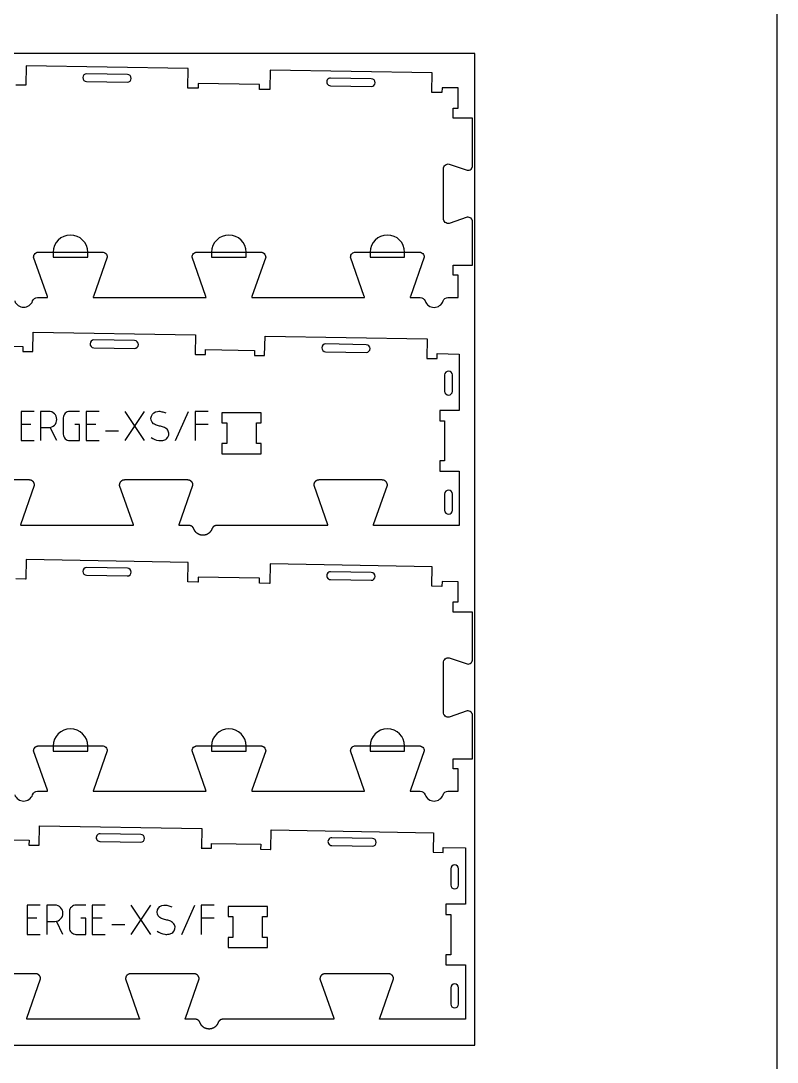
# Model space of a CAD drawing. Extents: x 0 to 4485, y 0 to 14364.
# Drawn here: x 2253 to 3183, y 7978 to 9259 of the extents above; entities that cross this region are included whole.
import ezdxf

# ---------------------------------------------------------------- set-up
doc = ezdxf.new("R2010")
doc.units = 0
for name, color, linetype in [('0_SHEET_SPRUCEPLY_2440X122', 1, 'CONTINUOUS'), ('1_ANYTOOL_1MMDEEP_LABELS_S', 2, 'CONTINUOUS'), ('3_ANYTOOL_CUTTHROUGH_INSID', 4, 'CONTINUOUS'), ('4_ANYTOOL_CUTTHROUGH_OUTSI', 5, 'CONTINUOUS'), ('5_ANYTOOL_HALF_MILL_9MM_IN', 3, 'CONTINUOUS'), ('DONOTCUT', 7, 'CONTINUOUS')]:
    doc.layers.add(name, color=color, linetype=linetype)

msp = doc.modelspace()

# ---------------------------------------------------------------- linework, layer by layer
at = {"layer": '0_SHEET_SPRUCEPLY_2440X122'}
msp.add_lwpolyline([(371.7, 9218.9), (371.7, 7998.9), (2811.7, 7998.9), (2811.7, 9218.9)], close=True, dxfattribs=at)
at = {"layer": '1_ANYTOOL_1MMDEEP_LABELS_S', "color": 2}
for points in [[(2269.5, 8778.8), (2253.5, 8778.8), (2253.5, 8742.8), (2269.5, 8742.8)], [(2349.5, 8778.8), (2333.5, 8778.8), (2333.5, 8742.8), (2349.5, 8742.8)], [(2405.5, 8742.8), (2381.5, 8778.8)], [(2381.5, 8742.8), (2405.5, 8778.8)], [(2443.5, 8742.8), (2459.5, 8778.8)], [(2483.5, 8778.8), (2467.5, 8778.8), (2467.5, 8742.8)], [(2265.5, 8762.8), (2253.5, 8762.8)], [(2345.5, 8762.8), (2333.5, 8762.8)], [(2483.5, 8762.8), (2467.5, 8762.8)], [(2297.5, 8742.8), (2289.4, 8759)], [(2357.5, 8754.8), (2373.5, 8754.8)], [(2277.1, 8171.4), (2261.1, 8171.4), (2261.1, 8135.4), (2277.1, 8135.4)], [(2357.1, 8171.4), (2341.1, 8171.4), (2341.1, 8135.4), (2357.1, 8135.4)], [(2413.1, 8135.4), (2389.1, 8171.4)], [(2389.1, 8135.4), (2413.1, 8171.4)], [(2451.1, 8135.4), (2467.1, 8171.4)], [(2491.1, 8171.4), (2475.1, 8171.4), (2475.1, 8135.4)], [(2273.1, 8155.4), (2261.1, 8155.4)], [(2305.1, 8135.4), (2297, 8151.6)], [(2353.1, 8155.4), (2341.1, 8155.4)], [(2491.1, 8155.4), (2475.1, 8155.4)], [(2365.1, 8147.4), (2381.1, 8147.4)]]:
    msp.add_lwpolyline(points, dxfattribs=at)
for points in [[(2277.5, 8758.8), (2287.5, 8758.8, 1), (2287.5, 8778.8), (2277.5, 8778.8), (2277.5, 8742.8)], [(2325.5, 8778.8), (2313.5, 8778.8, 0.414214), (2305.5, 8770.8), (2305.5, 8750.8, 0.414214), (2313.5, 8742.8), (2325.5, 8742.8), (2325.5, 8762.8), (2319.5, 8762.8)], [(2413.5, 8746.8, 0.136555), (2422.8, 8742.9, 0.071716), (2427.9, 8743, 0.133522), (2432.5, 8745.1, 0.344001), (2434.6, 8754.6, 0.153745), (2431.1, 8758.3, 0.071568), (2426.4, 8760.1, -0.00912), (2421.2, 8761.4, -0.090615), (2416.6, 8763.6, -0.340346), (2413.8, 8772.9, -0.284273), (2421.5, 8778.8, -0.092596), (2426.6, 8778.4, -0.017533), (2431.5, 8776.8)], [(2285.1, 8151.4), (2295.1, 8151.4, 1), (2295.1, 8171.4), (2285.1, 8171.4), (2285.1, 8135.4)], [(2333.1, 8171.4), (2321.1, 8171.4, 0.414214), (2313.1, 8163.4), (2313.1, 8143.4, 0.414214), (2321.1, 8135.4), (2333.1, 8135.4), (2333.1, 8155.4), (2327.1, 8155.4)], [(2421.1, 8139.4, 0.136555), (2430.3, 8135.5, 0.071716), (2435.5, 8135.6, 0.133522), (2440.1, 8137.7, 0.344001), (2442.2, 8147.1, 0.153745), (2438.7, 8150.9, 0.071568), (2434, 8152.7, -0.00912), (2428.8, 8154, -0.090615), (2424.2, 8156.1, -0.340346), (2421.4, 8165.5, -0.284273), (2429.1, 8171.4, -0.092596), (2434.1, 8170.9, -0.017533), (2439.1, 8169.4)]]:
    msp.add_lwpolyline(points, format="xyb", dxfattribs=at)
at = {"layer": '3_ANYTOOL_CUTTHROUGH_INSID'}
for points in [[(2384.3, 9193.2), (2334.3, 9194.1, 1), (2334.2, 9184.6), (2384.2, 9183.7, 1)], [(2684.3, 9188), (2634.3, 9188.8, 1), (2634.1, 9179.3), (2684.1, 9178.5, 1)], [(2393.2, 8865.8), (2343.2, 8866.6, 1), (2343, 8857.1), (2393, 8856.3, 1)], [(2678.1, 8860.8), (2628.2, 8861.7, 1), (2628, 8852.2), (2678, 8851.3, 1)], [(2784, 8803.6), (2784, 8823.6, 1), (2774.5, 8823.6), (2774.5, 8803.6, 1)], [(2784, 8677.1, 1), (2774.5, 8677.1), (2774.5, 8657.1, 1), (2784, 8657.1)], [(2384.3, 8585.8), (2334.3, 8586.6, 1), (2334.2, 8577.1), (2384.2, 8576.3, 1)], [(2684.3, 8580.5), (2634.3, 8581.4, 1), (2634.1, 8571.9), (2684.1, 8571, 1)], [(2400.8, 8258.3), (2350.8, 8259.2, 1), (2350.6, 8249.7), (2400.6, 8248.8, 1)], [(2685.7, 8253.4), (2635.7, 8254.2, 1), (2635.6, 8244.7), (2685.6, 8243.9, 1)], [(2791.6, 8196.1), (2791.6, 8216.1, 1), (2782.1, 8216.1), (2782.1, 8196.1, 1)], [(2791.6, 8069.7, 1), (2782.1, 8069.7), (2782.1, 8049.7, 1), (2791.6, 8049.7)]]:
    msp.add_lwpolyline(points, format="xyb", close=True, dxfattribs=at)
for points in [[(2543, 8764.6), (2549, 8764.6), (2549, 8777.1), (2500.5, 8777.1), (2500.5, 8764.6), (2506.5, 8764.6), (2506.5, 8739.1), (2500.5, 8739.1), (2500.5, 8726.6), (2549, 8726.6), (2549, 8739.1), (2543, 8739.1)], [(2550.6, 8157.2), (2556.6, 8157.2), (2556.6, 8169.7), (2508.1, 8169.7), (2508.1, 8157.2), (2514.1, 8157.2), (2514.1, 8131.7), (2508.1, 8131.7), (2508.1, 8119.2), (2556.6, 8119.2), (2556.6, 8131.7), (2550.6, 8131.7)]]:
    msp.add_lwpolyline(points, close=True, dxfattribs=at)
at = {"layer": '4_ANYTOOL_CUTTHROUGH_OUTSI'}
for points in [[(2245.7, 8914.6, 0.707107), (2267.8, 8914.6, -0.317837), (2273.7, 8918.8), (2286.1, 8918.8, 0.061485), (2285.9, 8920.2), (2269, 8968.4), (2269, 8968.5), (2269, 8968.5), (2269, 8968.5, -0.198912), (2270.8, 8972.9), (2270.9, 8973.1), (2271, 8973.2), (2271.1, 8973.3), (2271.3, 8973.4), (2271.4, 8973.4), (2271.5, 8973.5), (2271.6, 8973.6), (2271.8, 8973.7), (2271.9, 8973.8), (2272, 8973.9), (2272.1, 8974), (2272.3, 8974), (2272.4, 8974.1), (2272.6, 8974.2), (2272.7, 8974.2), (2272.8, 8974.3), (2273, 8974.4), (2273.1, 8974.4), (2273.3, 8974.5), (2273.4, 8974.5), (2273.6, 8974.6), (2273.7, 8974.6), (2273.9, 8974.6), (2274, 8974.7), (2274.2, 8974.7), (2274.3, 8974.7), (2274.5, 8974.7), (2274.6, 8974.8), (2274.8, 8974.8), (2274.9, 8974.8), (2275.1, 8974.8), (2275.2, 8974.8), (2353.2, 8974.8, -0.414214), (2359.5, 8968.5), (2359.5, 8968.5), (2359.5, 8968.4), (2342.6, 8920.2), (2342.6, 8920.2, 0.061485), (2342.3, 8918.8), (2481, 8918.8, 0.061485), (2480.8, 8920.2), (2463.9, 8968.4), (2463.9, 8968.5), (2463.9, 8968.5), (2463.9, 8968.5, -0.198912), (2465.7, 8972.9), (2465.8, 8973.1), (2465.9, 8973.2), (2466, 8973.3), (2466.2, 8973.4), (2466.3, 8973.4), (2466.4, 8973.5), (2466.5, 8973.6), (2466.7, 8973.7), (2466.8, 8973.8), (2466.9, 8973.9), (2467, 8974), (2467.2, 8974), (2467.3, 8974.1), (2467.5, 8974.2), (2467.6, 8974.2), (2467.7, 8974.3), (2467.9, 8974.4), (2468, 8974.4), (2468.2, 8974.5), (2468.3, 8974.5), (2468.5, 8974.6), (2468.6, 8974.6), (2468.8, 8974.6), (2468.9, 8974.7), (2469.1, 8974.7), (2469.2, 8974.7), (2469.4, 8974.7), (2469.5, 8974.8), (2469.7, 8974.8), (2469.8, 8974.8), (2470, 8974.8), (2470.1, 8974.8), (2548.1, 8974.8), (2548.3, 8974.8), (2548.4, 8974.8), (2548.6, 8974.8), (2548.7, 8974.8), (2548.9, 8974.7), (2549, 8974.7), (2549.2, 8974.7), (2549.3, 8974.7), (2549.5, 8974.6), (2549.6, 8974.6), (2549.8, 8974.6), (2549.9, 8974.5), (2550.1, 8974.5), (2550.2, 8974.4), (2550.4, 8974.4), (2550.5, 8974.3), (2550.7, 8974.2), (2550.8, 8974.2), (2550.9, 8974.1), (2551.1, 8974), (2551.2, 8974), (2551.4, 8973.9), (2551.5, 8973.8), (2551.6, 8973.7), (2551.7, 8973.6), (2551.9, 8973.5), (2552, 8973.4), (2552.1, 8973.4), (2552.2, 8973.3), (2552.3, 8973.2), (2552.4, 8973.1), (2552.6, 8972.9, -0.198912), (2554.4, 8968.5), (2554.4, 8968.5), (2554.4, 8968.4), (2537.5, 8920.2), (2537.5, 8920.2, 0.061485), (2537.2, 8918.8), (2675.9, 8918.8, 0.061485), (2675.7, 8920.2), (2658.8, 8968.4), (2658.8, 8968.5), (2658.8, 8968.5), (2658.8, 8968.5, -0.414214), (2665, 8974.8), (2743, 8974.8), (2743.2, 8974.8), (2743.3, 8974.8), (2743.5, 8974.8), (2743.6, 8974.8), (2743.8, 8974.7), (2743.9, 8974.7), (2744.1, 8974.7), (2744.2, 8974.7), (2744.4, 8974.6), (2744.5, 8974.6), (2744.7, 8974.6), (2744.8, 8974.5), (2745, 8974.5), (2745.1, 8974.4), (2745.3, 8974.4), (2745.4, 8974.3), (2745.6, 8974.2), (2745.7, 8974.2), (2745.8, 8974.1), (2746, 8974), (2746.1, 8974), (2746.3, 8973.9), (2746.4, 8973.8), (2746.5, 8973.7), (2746.6, 8973.6), (2746.8, 8973.5), (2746.9, 8973.4), (2747, 8973.4), (2747.1, 8973.3), (2747.2, 8973.2), (2747.3, 8973.1), (2747.5, 8972.9, -0.198912), (2749.3, 8968.5), (2749.3, 8968.5), (2749.3, 8968.4), (2732.4, 8920.2), (2732.4, 8920.2, 0.061485), (2732.1, 8918.8), (2744.5, 8918.8, -0.317837), (2750.4, 8914.6, 0.707107), (2772.6, 8914.6, -0.317837), (2778.5, 8918.8), (2790.9, 8918.8), (2790.9, 8946.3), (2784.9, 8946.3), (2784.9, 8958.8), (2808.9, 8958.8), (2808.9, 9011.9), (2808.9, 9011.9), (2808.9, 9012.1), (2808.9, 9012.3), (2808.9, 9012.4), (2808.9, 9012.6), (2808.8, 9012.7), (2808.8, 9012.9), (2808.8, 9013), (2808.8, 9013.2), (2808.7, 9013.3), (2808.7, 9013.5), (2808.6, 9013.6), (2808.6, 9013.8), (2808.5, 9013.9), (2808.5, 9014.1), (2808.4, 9014.2), (2808.4, 9014.4), (2808.3, 9014.5), (2808.2, 9014.7), (2808.1, 9014.8), (2808.1, 9014.9), (2808, 9015.1), (2807.9, 9015.2), (2807.8, 9015.3), (2807.7, 9015.4), (2807.6, 9015.6), (2807.5, 9015.7), (2807.4, 9015.8), (2807.3, 9015.9), (2807.2, 9016), (2807.1, 9016.1), (2807, 9016.2), (2806.9, 9016.3, 0.219504), (2802.2, 9017.6), (2780.2, 9010), (2780.2, 9010), (2780.2, 9009.9), (2780.2, 9009.9, -0.220464), (2775.1, 9011.3, -0.220464), (2772.9, 9016.1), (2772.9, 9076.9, -0.220464), (2775.1, 9081.7, -0.220464), (2780.2, 9083.1), (2780.2, 9083.1), (2780.2, 9083.1), (2802.2, 9075.4), (2802.2, 9075.4, 0.219504), (2806.9, 9076.7), (2807, 9076.8), (2807.1, 9076.9), (2807.2, 9077), (2807.3, 9077.1), (2807.4, 9077.3), (2807.5, 9077.4), (2807.6, 9077.5), (2807.7, 9077.6), (2807.8, 9077.7), (2807.9, 9077.9), (2808, 9078), (2808.1, 9078.1), (2808.1, 9078.3), (2808.2, 9078.4), (2808.3, 9078.6), (2808.4, 9078.7), (2808.4, 9078.8), (2808.5, 9079), (2808.5, 9079.1), (2808.6, 9079.3), (2808.6, 9079.4), (2808.7, 9079.6), (2808.7, 9079.7), (2808.8, 9079.9), (2808.8, 9080), (2808.8, 9080.2), (2808.8, 9080.4), (2808.9, 9080.5), (2808.9, 9080.7), (2808.9, 9080.8), (2808.9, 9081), (2808.9, 9081.1), (2808.9, 9139.3), (2784.9, 9139.3), (2784.9, 9139.5), (2784.9, 9151.5), (2784.9, 9151.8), (2790.9, 9151.8), (2790.9, 9176.6), (2771.3, 9176.9), (2771.2, 9170.9), (2771, 9170.9), (2759, 9171.1), (2758.7, 9171.2), (2758.7, 9171.4), (2759.2, 9195.2), (2559.7, 9198.6), (2559.3, 9174.9), (2559.3, 9174.6), (2547, 9174.8), (2546.8, 9174.9), (2546.8, 9175.1), (2546.9, 9180.9), (2471.4, 9182.2), (2471.3, 9176.4), (2471.3, 9176.2), (2459, 9176.4), (2458.8, 9176.4), (2458.8, 9176.6), (2459.2, 9200.4), (2259.7, 9203.9), (2259.3, 9180.1), (2259.3, 9179.9), (2247.1, 9180.1)], [(2245.7, 8307.2, 0.317837), (2256.8, 8299.4, 0.317837), (2267.8, 8307.2, -0.317837), (2273.7, 8311.4), (2286.1, 8311.4, 0.061485), (2285.9, 8312.7), (2269, 8361), (2269, 8361.1), (2269, 8361.1), (2269, 8361.1, -0.198912), (2270.8, 8365.5), (2270.9, 8365.6), (2271, 8365.7), (2271.1, 8365.8), (2271.3, 8365.9), (2271.4, 8366), (2271.5, 8366.1), (2271.6, 8366.2), (2271.8, 8366.3), (2271.9, 8366.4), (2272, 8366.5), (2272.1, 8366.5), (2272.3, 8366.6), (2272.4, 8366.7), (2272.6, 8366.7), (2272.7, 8366.8), (2272.8, 8366.9), (2273, 8366.9), (2273.1, 8367), (2273.3, 8367), (2273.4, 8367.1), (2273.6, 8367.1), (2273.7, 8367.2), (2273.9, 8367.2), (2274, 8367.2), (2274.2, 8367.3), (2274.3, 8367.3), (2274.5, 8367.3), (2274.6, 8367.3), (2274.8, 8367.3), (2274.9, 8367.3), (2275.1, 8367.3), (2275.2, 8367.4), (2353.2, 8367.4, -0.414214), (2359.5, 8361.1), (2359.5, 8361.1), (2359.5, 8361), (2342.6, 8312.7), (2342.6, 8312.7, 0.061485), (2342.3, 8311.4), (2481, 8311.4, 0.061485), (2480.8, 8312.7), (2463.9, 8361), (2463.9, 8361.1), (2463.9, 8361.1), (2463.9, 8361.1, -0.198912), (2465.7, 8365.5), (2465.8, 8365.6), (2465.9, 8365.7), (2466, 8365.8), (2466.2, 8365.9), (2466.3, 8366), (2466.4, 8366.1), (2466.5, 8366.2), (2466.7, 8366.3), (2466.8, 8366.4), (2466.9, 8366.5), (2467, 8366.5), (2467.2, 8366.6), (2467.3, 8366.7), (2467.5, 8366.7), (2467.6, 8366.8), (2467.7, 8366.9), (2467.9, 8366.9), (2468, 8367), (2468.2, 8367), (2468.3, 8367.1), (2468.5, 8367.1), (2468.6, 8367.2), (2468.8, 8367.2), (2468.9, 8367.2), (2469.1, 8367.3), (2469.2, 8367.3), (2469.4, 8367.3), (2469.5, 8367.3), (2469.7, 8367.3), (2469.8, 8367.3), (2470, 8367.3), (2470.1, 8367.4), (2548.1, 8367.4), (2548.3, 8367.3), (2548.4, 8367.3), (2548.6, 8367.3), (2548.7, 8367.3), (2548.9, 8367.3), (2549, 8367.3), (2549.2, 8367.3), (2549.3, 8367.2), (2549.5, 8367.2), (2549.6, 8367.2), (2549.8, 8367.1), (2549.9, 8367.1), (2550.1, 8367), (2550.2, 8367), (2550.4, 8366.9), (2550.5, 8366.9), (2550.7, 8366.8), (2550.8, 8366.7), (2550.9, 8366.7), (2551.1, 8366.6), (2551.2, 8366.5), (2551.4, 8366.5), (2551.5, 8366.4), (2551.6, 8366.3), (2551.7, 8366.2), (2551.9, 8366.1), (2552, 8366), (2552.1, 8365.9), (2552.2, 8365.8), (2552.3, 8365.7), (2552.4, 8365.6), (2552.6, 8365.5, -0.198912), (2554.4, 8361.1), (2554.4, 8361.1), (2554.4, 8361), (2537.5, 8312.7), (2537.5, 8312.7, 0.061485), (2537.2, 8311.4), (2675.9, 8311.4, 0.061485), (2675.7, 8312.7), (2658.8, 8361), (2658.8, 8361.1), (2658.8, 8361.1), (2658.8, 8361.1, -0.414214), (2665, 8367.4), (2743, 8367.4), (2743.2, 8367.3), (2743.3, 8367.3), (2743.5, 8367.3), (2743.6, 8367.3), (2743.8, 8367.3), (2743.9, 8367.3), (2744.1, 8367.3), (2744.2, 8367.2), (2744.4, 8367.2), (2744.5, 8367.2), (2744.7, 8367.1), (2744.8, 8367.1), (2745, 8367), (2745.1, 8367), (2745.3, 8366.9), (2745.4, 8366.9), (2745.6, 8366.8), (2745.7, 8366.7), (2745.8, 8366.7), (2746, 8366.6), (2746.1, 8366.5), (2746.3, 8366.5), (2746.4, 8366.4), (2746.5, 8366.3), (2746.6, 8366.2), (2746.8, 8366.1), (2746.9, 8366), (2747, 8365.9), (2747.1, 8365.8), (2747.2, 8365.7), (2747.3, 8365.6), (2747.5, 8365.5, -0.198912), (2749.3, 8361.1), (2749.3, 8361.1), (2749.3, 8361), (2732.4, 8312.7), (2732.4, 8312.7, 0.061485), (2732.1, 8311.4), (2744.5, 8311.4, -0.317837), (2750.4, 8307.2, 0.707107), (2772.6, 8307.2, -0.317837), (2778.5, 8311.4), (2790.9, 8311.4), (2790.9, 8338.9), (2784.9, 8338.9), (2784.9, 8339.1), (2784.9, 8351.1), (2784.9, 8351.4), (2808.9, 8351.4), (2808.9, 8404.5), (2808.9, 8404.5), (2808.9, 8404.7), (2808.9, 8404.8), (2808.9, 8405), (2808.9, 8405.1), (2808.8, 8405.3), (2808.8, 8405.4), (2808.8, 8405.6), (2808.8, 8405.7), (2808.7, 8405.9), (2808.7, 8406), (2808.6, 8406.2), (2808.6, 8406.4), (2808.5, 8406.5), (2808.5, 8406.6), (2808.4, 8406.8), (2808.4, 8406.9), (2808.3, 8407.1), (2808.2, 8407.2), (2808.1, 8407.4), (2808.1, 8407.5), (2808, 8407.6), (2807.9, 8407.8), (2807.8, 8407.9), (2807.7, 8408), (2807.6, 8408.1), (2807.5, 8408.3), (2807.4, 8408.4), (2807.3, 8408.5), (2807.2, 8408.6), (2807.1, 8408.7), (2807, 8408.8), (2806.9, 8408.9, 0.219504), (2802.2, 8410.2), (2780.2, 8402.5), (2780.2, 8402.5), (2780.2, 8402.5), (2780.2, 8402.5, -0.220464), (2775.1, 8403.9, -0.220464), (2772.9, 8408.7), (2772.9, 8469.5, -0.220464), (2775.1, 8474.3, -0.220464), (2780.2, 8475.7), (2780.2, 8475.7), (2780.2, 8475.7), (2802.2, 8468), (2802.2, 8468, 0.219504), (2806.9, 8469.3), (2807, 8469.4), (2807.1, 8469.5), (2807.2, 8469.6), (2807.3, 8469.7), (2807.4, 8469.8), (2807.5, 8469.9), (2807.6, 8470.1), (2807.7, 8470.2), (2807.8, 8470.3), (2807.9, 8470.4), (2808, 8470.6), (2808.1, 8470.7), (2808.1, 8470.8), (2808.2, 8471), (2808.3, 8471.1), (2808.4, 8471.3), (2808.4, 8471.4), (2808.5, 8471.6), (2808.5, 8471.7), (2808.6, 8471.9), (2808.6, 8472), (2808.7, 8472.2), (2808.7, 8472.3), (2808.8, 8472.5), (2808.8, 8472.6), (2808.8, 8472.8), (2808.8, 8472.9), (2808.9, 8473.1), (2808.9, 8473.2), (2808.9, 8473.4), (2808.9, 8473.5), (2808.9, 8473.7), (2808.9, 8531.9), (2784.9, 8531.9), (2784.9, 8544.4), (2790.9, 8544.4), (2790.9, 8569.2), (2771.3, 8569.5), (2771.2, 8563.8), (2771.2, 8563.5), (2759, 8563.7), (2758.7, 8563.7), (2758.7, 8564), (2759.2, 8587.7), (2559.7, 8591.2), (2559.3, 8567.5), (2559.3, 8567.2), (2559, 8567.2), (2547, 8567.4), (2546.8, 8567.4), (2546.8, 8567.7), (2546.9, 8573.4), (2471.4, 8574.7), (2471.3, 8569), (2471.3, 8568.7), (2471, 8568.7), (2459, 8569), (2458.8, 8569), (2458.8, 8569.2), (2459.2, 8593), (2259.7, 8596.4), (2259.3, 8572.7), (2259.3, 8572.4), (2259.1, 8572.4), (2247.1, 8572.7)]]:
    msp.add_lwpolyline(points, format="xyb", dxfattribs=at)
for points in [[(2195.3, 8859.7, 0), (2255.8, 8858.6, 0), (2255.7, 8852.7, 0), (2255.9, 8852.6, 0), (2267.9, 8852.4, 0), (2268.2, 8852.4, 0), (2268.2, 8852.7, 0), (2268.6, 8876.4, 0), (2468.1, 8872.9, 0), (2467.7, 8849, 0), (2467.9, 8848.9, 0), (2479.9, 8848.7, 0), (2480.2, 8848.7, 0), (2480.2, 8849, 0), (2480.3, 8854.7, 0), (2540.8, 8853.7, 0), (2540.6, 8847.7, 0), (2540.9, 8847.7, 0), (2552.9, 8847.5, 0), (2553.1, 8847.5, 0), (2553.1, 8847.7, 0), (2553.6, 8871.5, 0), (2753, 8868, 0), (2752.6, 8844.2, 0), (2752.6, 8844, 0), (2764.9, 8843.8, 0), (2765.1, 8843.8, 0), (2765.1, 8844, 0), (2765.2, 8849.8, 0), (2792.5, 8849.3, 0), (2792.5, 8779.8, 0), (2768.5, 8779.8, 0), (2768.5, 8767.3, 0), (2774.5, 8767.3, 0), (2774.5, 8717.8, 0), (2768.5, 8717.8, 0), (2768.5, 8705.3, 0), (2792.5, 8705.3, 0), (2792.5, 8638.4, 0), (2686.9, 8638.4, 0), (2686.9, 8638.5, 0), (2686.9, 8638.7, 0), (2686.9, 8638.9, 0), (2687, 8639.1, 0), (2687, 8639.2, 0), (2687, 8639.4, 0), (2687.1, 8639.6, 0), (2687.1, 8639.7, 0), (2704, 8688, 0), (2704, 8688.1, 0), (2704, 8688.1, 0), (2704, 8688.3, 0), (2704, 8688.4, 0), (2704, 8688.6, 0), (2704, 8688.7, 0), (2704, 8688.9, 0), (2704, 8689, 0), (2703.9, 8689.2, 0), (2703.9, 8689.3, 0), (2703.9, 8689.5, 0), (2703.8, 8689.6, 0), (2703.8, 8689.8, 0), (2703.8, 8689.9, 0), (2703.7, 8690.1, 0), (2703.7, 8690.2, 0), (2703.6, 8690.3, 0), (2703.6, 8690.5, 0), (2703.5, 8690.6, 0), (2703.4, 8690.8, 0), (2703.4, 8690.9, 0), (2703.3, 8691.1, 0), (2703.2, 8691.2, 0), (2703.1, 8691.3, 0), (2703.1, 8691.5, 0), (2703, 8691.6, 0), (2702.9, 8691.7, 0), (2702.8, 8691.8, 0), (2702.7, 8692, 0), (2702.6, 8692.1, 0), (2702.5, 8692.2, 0), (2702.4, 8692.3, 0), (2702.3, 8692.4, 0), (2702.2, 8692.5, 0), (2702.1, 8692.6, 0), (2702, 8692.7, 0), (2701.9, 8692.8, 0), (2701.8, 8692.9, 0), (2701.6, 8693, 0), (2701.5, 8693.1, 0), (2701.4, 8693.2, 0), (2701.3, 8693.3, 0), (2701.1, 8693.4, 0), (2701, 8693.5, 0), (2700.9, 8693.5, 0), (2700.7, 8693.6, 0), (2700.6, 8693.7, 0), (2700.5, 8693.7, 0), (2700.3, 8693.8, 0), (2700.2, 8693.9, 0), (2700, 8693.9, 0), (2699.9, 8694, 0), (2699.7, 8694, 0), (2699.6, 8694.1, 0), (2699.4, 8694.1, 0), (2699.3, 8694.2, 0), (2699.1, 8694.2, 0), (2699, 8694.2, 0), (2698.8, 8694.3, 0), (2698.7, 8694.3, 0), (2698.5, 8694.3, 0), (2698.4, 8694.3, 0), (2698.2, 8694.3, 0), (2698.1, 8694.3, 0), (2697.9, 8694.3, 0), (2697.8, 8694.4, 0), (2619.8, 8694.4, 0), (2619.6, 8694.3, 0), (2619.5, 8694.3, 0), (2619.4, 8694.3, 0), (2619.2, 8694.3, 0), (2619.1, 8694.3, 0), (2618.9, 8694.3, 0), (2618.8, 8694.3, 0), (2618.6, 8694.2, 0), (2618.5, 8694.2, 0), (2618.3, 8694.2, 0), (2618.2, 8694.1, 0), (2618.1, 8694.1, 0), (2617.9, 8694.1, 0), (2617.8, 8694, 0), (2617.6, 8694, 0), (2617.5, 8693.9, 0), (2617.3, 8693.9, 0), (2617.2, 8693.8, 0), (2617, 8693.7, 0), (2616.9, 8693.7, 0), (2616.8, 8693.6, 0), (2616.6, 8693.5, 0), (2616.5, 8693.4, 0), (2616.4, 8693.3, 0), (2616.2, 8693.2, 0), (2616.1, 8693.1, 0), (2616, 8693.1, 0), (2615.8, 8693, 0), (2615.7, 8692.8, 0), (2615.6, 8692.7, 0), (2615.5, 8692.6, 0), (2615.4, 8692.5, 0), (2615.2, 8692.4, 0), (2615.1, 8692.3, 0), (2615, 8692.2, 0), (2614.9, 8692, 0), (2614.8, 8691.9, 0), (2614.7, 8691.8, 0), (2614.6, 8691.7, 0), (2614.5, 8691.5, 0), (2614.5, 8691.4, 0), (2614.4, 8691.2, 0), (2614.3, 8691.1, 0), (2614.2, 8691, 0), (2614.2, 8690.8, 0), (2614.1, 8690.7, 0), (2614, 8690.5, 0), (2614, 8690.4, 0), (2613.9, 8690.3, 0), (2613.9, 8690.1, 0), (2613.8, 8690, 0), (2613.8, 8689.8, 0), (2613.7, 8689.7, 0), (2613.7, 8689.5, 0), (2613.7, 8689.4, 0), (2613.6, 8689.2, 0), (2613.6, 8689.1, 0), (2613.6, 8688.9, 0), (2613.6, 8688.8, 0), (2613.6, 8688.7, 0), (2613.5, 8688.5, 0), (2613.5, 8688.4, 0), (2613.5, 8688.2, 0), (2613.5, 8688.1, 0), (2613.5, 8688.1, 0), (2613.5, 8688, 0), (2630.4, 8639.7, 0), (2630.5, 8639.6, 0), (2630.5, 8639.4, 0), (2630.6, 8639.2, 0), (2630.6, 8639.1, 0), (2630.6, 8638.9, 0), (2630.6, 8638.7, 0), (2630.7, 8638.5, 0), (2630.7, 8638.4, 0), (2494.1, 8638.4, 0), (2494, 8638.3, 0), (2493.9, 8638.3, 0), (2493.8, 8638.3, 0), (2493.7, 8638.3, 0), (2493.6, 8638.3, 0), (2493.4, 8638.3, 0), (2493.3, 8638.3, 0), (2493.2, 8638.3, 0), (2493.1, 8638.3, 0), (2493, 8638.2, 0), (2492.9, 8638.2, 0), (2492.7, 8638.2, 0), (2492.6, 8638.2, 0), (2492.5, 8638.1, 0), (2492.4, 8638.1, 0), (2492.3, 8638.1, 0), (2492.2, 8638, 0), (2492, 8638, 0), (2491.9, 8638, 0), (2491.8, 8637.9, 0), (2491.7, 8637.9, 0), (2491.6, 8637.8, 0), (2491.5, 8637.8, 0), (2491.4, 8637.7, 0), (2491.3, 8637.7, 0), (2491.1, 8637.6, 0), (2491, 8637.5, 0), (2490.9, 8637.5, 0), (2490.8, 8637.4, 0), (2490.7, 8637.3, 0), (2490.6, 8637.3, 0), (2490.5, 8637.2, 0), (2490.4, 8637.1, 0), (2490.3, 8637.1, 0), (2490.2, 8637, 0), (2490.1, 8636.9, 0), (2490, 8636.8, 0), (2489.9, 8636.7, 0), (2489.8, 8636.7, 0), (2489.8, 8636.6, 0), (2489.7, 8636.5, 0), (2489.6, 8636.4, 0), (2489.5, 8636.3, 0), (2489.4, 8636.2, 0), (2489.3, 8636.1, 0), (2489.3, 8636, 0), (2489.2, 8635.9, 0), (2489.1, 8635.8, 0), (2489, 8635.7, 0), (2489, 8635.6, 0), (2488.9, 8635.5, 0), (2488.8, 8635.4, 0), (2488.8, 8635.3, 0), (2488.7, 8635.2, 0), (2488.7, 8635.1, 0), (2488.6, 8635, 0), (2488.5, 8634.9, 0), (2488.5, 8634.8, 0), (2488.4, 8634.7, 0), (2488.4, 8634.6, 0), (2488.4, 8634.5, 0), (2488.3, 8634.4, 0), (2488.3, 8634.3, 0), (2488.2, 8634.2, 0), (2488.2, 8634, 0), (2488.1, 8633.8, 0), (2488, 8633.6, 0), (2487.9, 8633.4, 0), (2487.8, 8633.2, 0), (2487.7, 8633, 0), (2487.6, 8632.8, 0), (2487.5, 8632.6, 0), (2487.4, 8632.4, 0), (2487.3, 8632.2, 0), (2487.2, 8632, 0), (2487.1, 8631.8, 0), (2487, 8631.6, 0), (2486.8, 8631.5, 0), (2486.7, 8631.3, 0), (2486.6, 8631.1, 0), (2486.4, 8630.9, 0), (2486.3, 8630.7, 0), (2486.2, 8630.5, 0), (2486, 8630.4, 0), (2485.8, 8630.2, 0), (2485.7, 8630, 0), (2485.5, 8629.9, 0), (2485.4, 8629.7, 0), (2485.2, 8629.5, 0), (2485, 8629.4, 0), (2484.9, 8629.2, 0), (2484.7, 8629.1, 0), (2484.5, 8628.9, 0), (2484.3, 8628.8, 0), (2484.1, 8628.6, 0), (2483.9, 8628.5, 0), (2483.7, 8628.4, 0), (2483.5, 8628.2, 0), (2483.4, 8628.1, 0), (2483.2, 8628, 0), (2483, 8627.9, 0), (2482.7, 8627.8, 0), (2482.5, 8627.7, 0), (2482.3, 8627.6, 0), (2482.1, 8627.5, 0), (2481.9, 8627.4, 0), (2481.7, 8627.3, 0), (2481.5, 8627.2, 0), (2481.3, 8627.1, 0), (2481.1, 8627, 0), (2480.8, 8626.9, 0), (2480.6, 8626.9, 0), (2480.4, 8626.8, 0), (2480.2, 8626.8, 0), (2480, 8626.7, 0), (2479.8, 8626.6, 0), (2479.5, 8626.6, 0), (2479.3, 8626.6, 0), (2479.1, 8626.5, 0), (2478.9, 8626.5, 0), (2478.7, 8626.4, 0), (2478.4, 8626.4, 0), (2478.2, 8626.4, 0), (2478, 8626.4, 0), (2477.8, 8626.4, 0), (2477.6, 8626.4, 0), (2477.4, 8626.4, 0), (2477.2, 8626.4, 0), (2476.9, 8626.4, 0), (2476.7, 8626.4, 0), (2476.5, 8626.4, 0), (2476.3, 8626.4, 0), (2476.1, 8626.4, 0), (2475.9, 8626.4, 0), (2475.6, 8626.4, 0), (2475.4, 8626.5, 0), (2475.2, 8626.5, 0), (2475, 8626.6, 0), (2474.8, 8626.6, 0), (2474.6, 8626.6, 0), (2474.3, 8626.7, 0), (2474.1, 8626.8, 0), (2473.9, 8626.8, 0), (2473.7, 8626.9, 0), (2473.5, 8626.9, 0), (2473.2, 8627, 0), (2473, 8627.1, 0), (2472.8, 8627.2, 0), (2472.6, 8627.3, 0), (2472.4, 8627.4, 0), (2472.2, 8627.5, 0), (2472, 8627.6, 0), (2471.8, 8627.7, 0), (2471.6, 8627.8, 0), (2471.4, 8627.9, 0), (2471.2, 8628, 0), (2471, 8628.1, 0), (2470.8, 8628.2, 0), (2470.6, 8628.4, 0), (2470.4, 8628.5, 0), (2470.2, 8628.6, 0), (2470, 8628.8, 0), (2469.8, 8628.9, 0), (2469.6, 8629.1, 0), (2469.5, 8629.2, 0), (2469.3, 8629.4, 0), (2469.1, 8629.5, 0), (2468.9, 8629.7, 0), (2468.8, 8629.9, 0), (2468.6, 8630, 0), (2468.5, 8630.2, 0), (2468.3, 8630.4, 0), (2468.2, 8630.5, 0), (2468, 8630.7, 0), (2467.9, 8630.9, 0), (2467.7, 8631.1, 0), (2467.6, 8631.3, 0), (2467.5, 8631.5, 0), (2467.3, 8631.6, 0), (2467.2, 8631.8, 0), (2467.1, 8632, 0), (2467, 8632.2, 0), (2466.9, 8632.4, 0), (2466.8, 8632.6, 0), (2466.7, 8632.8, 0), (2466.6, 8633, 0), (2466.5, 8633.2, 0), (2466.4, 8633.4, 0), (2466.3, 8633.6, 0), (2466.2, 8633.8, 0), (2466.1, 8634, 0), (2466.1, 8634.2, 0), (2466, 8634.3, 0), (2466, 8634.4, 0), (2466, 8634.5, 0), (2465.9, 8634.6, 0), (2465.9, 8634.7, 0), (2465.8, 8634.8, 0), (2465.8, 8634.9, 0), (2465.7, 8635, 0), (2465.6, 8635.1, 0), (2465.6, 8635.2, 0), (2465.5, 8635.3, 0), (2465.5, 8635.4, 0), (2465.4, 8635.5, 0), (2465.3, 8635.6, 0), (2465.3, 8635.7, 0), (2465.2, 8635.8, 0), (2465.1, 8635.9, 0), (2465, 8636, 0), (2465, 8636.1, 0), (2464.9, 8636.2, 0), (2464.8, 8636.3, 0), (2464.7, 8636.4, 0), (2464.6, 8636.5, 0), (2464.6, 8636.6, 0), (2464.5, 8636.7, 0), (2464.4, 8636.7, 0), (2464.3, 8636.8, 0), (2464.2, 8636.9, 0), (2464.1, 8637, 0), (2464, 8637.1, 0), (2463.9, 8637.1, 0), (2463.8, 8637.2, 0), (2463.7, 8637.3, 0), (2463.6, 8637.3, 0), (2463.5, 8637.4, 0), (2463.4, 8637.5, 0), (2463.3, 8637.5, 0), (2463.2, 8637.6, 0), (2463, 8637.7, 0), (2462.9, 8637.7, 0), (2462.8, 8637.8, 0), (2462.7, 8637.8, 0), (2462.6, 8637.9, 0), (2462.5, 8637.9, 0), (2462.4, 8638, 0), (2462.3, 8638, 0), (2462.1, 8638, 0), (2462, 8638.1, 0), (2461.9, 8638.1, 0), (2461.8, 8638.1, 0), (2461.7, 8638.2, 0), (2461.6, 8638.2, 0), (2461.4, 8638.2, 0), (2461.3, 8638.2, 0), (2461.2, 8638.3, 0), (2461.1, 8638.3, 0), (2461, 8638.3, 0), (2460.9, 8638.3, 0), (2460.8, 8638.3, 0), (2460.6, 8638.3, 0), (2460.5, 8638.3, 0), (2460.4, 8638.3, 0), (2460.3, 8638.3, 0), (2460.2, 8638.4, 0), (2447.8, 8638.4, 0), (2447.8, 8638.5, 0), (2447.8, 8638.7, 0), (2447.8, 8638.9, 0), (2447.9, 8639.1, 0), (2447.9, 8639.2, 0), (2447.9, 8639.4, 0), (2448, 8639.6, 0), (2448, 8639.7, 0), (2464.9, 8688, 0), (2464.9, 8688.1, 0), (2464.9, 8688.1, 0), (2464.9, 8688.3, 0), (2464.9, 8688.4, 0), (2464.9, 8688.6, 0), (2464.9, 8688.7, 0), (2464.9, 8688.9, 0), (2464.9, 8689, 0), (2464.8, 8689.2, 0), (2464.8, 8689.3, 0), (2464.8, 8689.5, 0), (2464.7, 8689.6, 0), (2464.7, 8689.8, 0), (2464.7, 8689.9, 0), (2464.6, 8690.1, 0), (2464.6, 8690.2, 0), (2464.5, 8690.3, 0), (2464.5, 8690.5, 0), (2464.4, 8690.6, 0), (2464.3, 8690.8, 0), (2464.3, 8690.9, 0), (2464.2, 8691.1, 0), (2464.1, 8691.2, 0), (2464, 8691.3, 0), (2464, 8691.5, 0), (2463.9, 8691.6, 0), (2463.8, 8691.7, 0), (2463.7, 8691.8, 0), (2463.6, 8692, 0), (2463.5, 8692.1, 0), (2463.4, 8692.2, 0), (2463.3, 8692.3, 0), (2463.2, 8692.4, 0), (2463.1, 8692.5, 0), (2463, 8692.6, 0), (2462.9, 8692.7, 0), (2462.8, 8692.8, 0), (2462.7, 8692.9, 0), (2462.5, 8693, 0), (2462.4, 8693.1, 0), (2462.3, 8693.2, 0), (2462.2, 8693.3, 0), (2462, 8693.4, 0), (2461.9, 8693.5, 0), (2461.8, 8693.5, 0), (2461.6, 8693.6, 0), (2461.5, 8693.7, 0), (2461.4, 8693.7, 0), (2461.2, 8693.8, 0), (2461.1, 8693.9, 0), (2460.9, 8693.9, 0), (2460.8, 8694, 0), (2460.6, 8694, 0), (2460.5, 8694.1, 0), (2460.3, 8694.1, 0), (2460.2, 8694.2, 0), (2460, 8694.2, 0), (2459.9, 8694.2, 0), (2459.7, 8694.3, 0), (2459.6, 8694.3, 0), (2459.4, 8694.3, 0), (2459.3, 8694.3, 0), (2459.1, 8694.3, 0), (2459, 8694.3, 0), (2458.8, 8694.3, 0), (2458.7, 8694.4, 0), (2380.7, 8694.4, 0), (2380.5, 8694.3, 0), (2380.4, 8694.3, 0), (2380.3, 8694.3, 0), (2380.1, 8694.3, 0), (2380, 8694.3, 0), (2379.8, 8694.3, 0), (2379.7, 8694.3, 0), (2379.5, 8694.2, 0), (2379.4, 8694.2, 0), (2379.2, 8694.2, 0), (2379.1, 8694.1, 0), (2379, 8694.1, 0), (2378.8, 8694.1, 0), (2378.7, 8694, 0), (2378.5, 8694, 0), (2378.4, 8693.9, 0), (2378.2, 8693.9, 0), (2378.1, 8693.8, 0), (2377.9, 8693.7, 0), (2377.8, 8693.7, 0), (2377.7, 8693.6, 0), (2377.5, 8693.5, 0), (2377.4, 8693.4, 0), (2377.3, 8693.3, 0), (2377.1, 8693.2, 0), (2377, 8693.1, 0), (2376.9, 8693.1, 0), (2376.7, 8693, 0), (2376.6, 8692.8, 0), (2376.5, 8692.7, 0), (2376.4, 8692.6, 0), (2376.3, 8692.5, 0), (2376.1, 8692.4, 0), (2376, 8692.3, 0), (2375.9, 8692.2, 0), (2375.8, 8692, 0), (2375.7, 8691.9, 0), (2375.6, 8691.8, 0), (2375.5, 8691.7, 0), (2375.4, 8691.5, 0), (2375.4, 8691.4, 0), (2375.3, 8691.2, 0), (2375.2, 8691.1, 0), (2375.1, 8691, 0), (2375.1, 8690.8, 0), (2375, 8690.7, 0), (2374.9, 8690.5, 0), (2374.9, 8690.4, 0), (2374.8, 8690.3, 0), (2374.8, 8690.1, 0), (2374.7, 8690, 0), (2374.7, 8689.8, 0), (2374.6, 8689.7, 0), (2374.6, 8689.5, 0), (2374.6, 8689.4, 0), (2374.5, 8689.2, 0), (2374.5, 8689.1, 0), (2374.5, 8688.9, 0), (2374.5, 8688.8, 0), (2374.5, 8688.7, 0), (2374.4, 8688.5, 0), (2374.4, 8688.4, 0), (2374.4, 8688.2, 0), (2374.4, 8688.1, 0), (2374.4, 8688.1, 0), (2374.4, 8688, 0), (2391.3, 8639.7, 0), (2391.4, 8639.6, 0), (2391.4, 8639.4, 0), (2391.5, 8639.2, 0), (2391.5, 8639.1, 0), (2391.5, 8638.9, 0), (2391.5, 8638.7, 0), (2391.6, 8638.5, 0), (2391.6, 8638.4, 0), (2252.9, 8638.4, 0)], [(2253.1, 8639.7, 0), (2270, 8688, 0), (2270, 8688.1, 0), (2270, 8688.1, 0), (2270, 8688.3, 0), (2270, 8688.4, 0), (2270, 8688.6, 0), (2270, 8688.7, 0), (2270, 8688.9, 0), (2270, 8689, 0), (2269.9, 8689.2, 0), (2269.9, 8689.3, 0), (2269.9, 8689.5, 0), (2269.8, 8689.6, 0), (2269.8, 8689.8, 0), (2269.8, 8689.9, 0), (2269.7, 8690.1, 0), (2269.7, 8690.2, 0), (2269.6, 8690.3, 0), (2269.6, 8690.5, 0), (2269.5, 8690.6, 0), (2269.4, 8690.8, 0), (2269.4, 8690.9, 0), (2269.3, 8691.1, 0), (2269.2, 8691.2, 0), (2269.1, 8691.3, 0), (2269.1, 8691.5, 0), (2269, 8691.6, 0), (2268.9, 8691.7, 0), (2268.8, 8691.8, 0), (2268.7, 8692, 0), (2268.6, 8692.1, 0), (2268.5, 8692.2, 0), (2268.4, 8692.3, 0), (2268.3, 8692.4, 0), (2268.2, 8692.5, 0), (2268.1, 8692.6, 0), (2268, 8692.7, 0), (2267.9, 8692.8, 0), (2267.8, 8692.9, 0), (2267.6, 8693, 0), (2267.5, 8693.1, 0), (2267.4, 8693.2, 0), (2267.3, 8693.3, 0), (2267.1, 8693.4, 0), (2267, 8693.5, 0), (2266.9, 8693.5, 0), (2266.7, 8693.6, 0), (2266.6, 8693.7, 0), (2266.5, 8693.7, 0), (2266.3, 8693.8, 0), (2266.2, 8693.9, 0), (2266, 8693.9, 0), (2265.9, 8694, 0), (2265.7, 8694, 0), (2265.6, 8694.1, 0), (2265.4, 8694.1, 0), (2265.3, 8694.2, 0), (2265.1, 8694.2, 0), (2265, 8694.2, 0), (2264.8, 8694.3, 0), (2264.7, 8694.3, 0), (2264.5, 8694.3, 0), (2264.4, 8694.3, 0), (2264.2, 8694.3, 0), (2264.1, 8694.3, 0), (2263.9, 8694.3, 0), (2263.8, 8694.4, 0), (2185.8, 8694.4, 0)], [(2202.9, 8252.3, 0), (2263.4, 8251.2, 0), (2263.3, 8245.2, 0), (2263.5, 8245.2, 0), (2275.5, 8245, 0), (2275.8, 8245, 0), (2275.8, 8245.3, 0), (2276.2, 8269, 0), (2475.7, 8265.5, 0), (2475.3, 8241.8, 0), (2475.2, 8241.5, 0), (2475.5, 8241.5, 0), (2487.5, 8241.3, 0), (2487.7, 8241.3, 0), (2487.8, 8241.6, 0), (2487.9, 8247.3, 0), (2548.3, 8246.2, 0), (2548.2, 8240.2, 0), (2548.5, 8240.2, 0), (2560.5, 8240, 0), (2560.7, 8240, 0), (2560.7, 8240.3, 0), (2561.2, 8264, 0), (2760.6, 8260.5, 0), (2760.2, 8236.8, 0), (2760.2, 8236.5, 0), (2760.5, 8236.5, 0), (2772.5, 8236.3, 0), (2772.7, 8236.3, 0), (2772.7, 8236.6, 0), (2772.8, 8242.3, 0), (2800.1, 8241.9, 0), (2800.1, 8172.4, 0), (2776.1, 8172.4, 0), (2776.1, 8172.1, 0), (2776.1, 8160.1, 0), (2776.1, 8159.9, 0), (2782.1, 8159.9, 0), (2782.1, 8110.4, 0), (2776.1, 8110.4, 0), (2776.1, 8110.1, 0), (2776.1, 8098.1, 0), (2776.1, 8097.9, 0), (2800.1, 8097.9, 0), (2800.1, 8030.9, 0), (2694.5, 8030.9, 0), (2694.5, 8031.1, 0), (2694.5, 8031.3, 0), (2694.5, 8031.4, 0), (2694.5, 8031.6, 0), (2694.6, 8031.8, 0), (2694.6, 8032, 0), (2694.7, 8032.1, 0), (2694.7, 8032.3, 0), (2711.6, 8080.6, 0), (2711.6, 8080.6, 0), (2711.6, 8080.7, 0), (2711.6, 8080.8, 0), (2711.6, 8081, 0), (2711.6, 8081.1, 0), (2711.6, 8081.3, 0), (2711.6, 8081.4, 0), (2711.6, 8081.6, 0), (2711.5, 8081.7, 0), (2711.5, 8081.9, 0), (2711.5, 8082, 0), (2711.4, 8082.2, 0), (2711.4, 8082.3, 0), (2711.4, 8082.5, 0), (2711.3, 8082.6, 0), (2711.3, 8082.8, 0), (2711.2, 8082.9, 0), (2711.1, 8083.1, 0), (2711.1, 8083.2, 0), (2711, 8083.3, 0), (2710.9, 8083.5, 0), (2710.9, 8083.6, 0), (2710.8, 8083.8, 0), (2710.7, 8083.9, 0), (2710.6, 8084, 0), (2710.6, 8084.2, 0), (2710.5, 8084.3, 0), (2710.4, 8084.4, 0), (2710.3, 8084.5, 0), (2710.2, 8084.6, 0), (2710.1, 8084.8, 0), (2710, 8084.9, 0), (2709.9, 8085, 0), (2709.8, 8085.1, 0), (2709.7, 8085.2, 0), (2709.6, 8085.3, 0), (2709.5, 8085.4, 0), (2709.3, 8085.5, 0), (2709.2, 8085.6, 0), (2709.1, 8085.7, 0), (2709, 8085.8, 0), (2708.9, 8085.9, 0), (2708.7, 8085.9, 0), (2708.6, 8086, 0), (2708.5, 8086.1, 0), (2708.3, 8086.2, 0), (2708.2, 8086.3, 0), (2708, 8086.3, 0), (2707.9, 8086.4, 0), (2707.8, 8086.4, 0), (2707.6, 8086.5, 0), (2707.5, 8086.6, 0), (2707.3, 8086.6, 0), (2707.2, 8086.7, 0), (2707, 8086.7, 0), (2706.9, 8086.7, 0), (2706.7, 8086.8, 0), (2706.6, 8086.8, 0), (2706.4, 8086.8, 0), (2706.3, 8086.9, 0), (2706.1, 8086.9, 0), (2706, 8086.9, 0), (2705.8, 8086.9, 0), (2705.7, 8086.9, 0), (2705.5, 8086.9, 0), (2705.4, 8086.9, 0), (2627.4, 8086.9, 0), (2627.2, 8086.9, 0), (2627.1, 8086.9, 0), (2627, 8086.9, 0), (2626.8, 8086.9, 0), (2626.7, 8086.9, 0), (2626.5, 8086.9, 0), (2626.4, 8086.8, 0), (2626.2, 8086.8, 0), (2626.1, 8086.8, 0), (2625.9, 8086.8, 0), (2625.8, 8086.7, 0), (2625.7, 8086.7, 0), (2625.5, 8086.6, 0), (2625.4, 8086.6, 0), (2625.2, 8086.5, 0), (2625.1, 8086.5, 0), (2624.9, 8086.4, 0), (2624.8, 8086.4, 0), (2624.6, 8086.3, 0), (2624.5, 8086.2, 0), (2624.4, 8086.1, 0), (2624.2, 8086.1, 0), (2624.1, 8086, 0), (2623.9, 8085.9, 0), (2623.8, 8085.8, 0), (2623.7, 8085.7, 0), (2623.6, 8085.6, 0), (2623.4, 8085.5, 0), (2623.3, 8085.4, 0), (2623.2, 8085.3, 0), (2623.1, 8085.2, 0), (2623, 8085.1, 0), (2622.8, 8085, 0), (2622.7, 8084.9, 0), (2622.6, 8084.7, 0), (2622.5, 8084.6, 0), (2622.4, 8084.5, 0), (2622.3, 8084.4, 0), (2622.2, 8084.2, 0), (2622.1, 8084.1, 0), (2622.1, 8084, 0), (2622, 8083.8, 0), (2621.9, 8083.7, 0), (2621.8, 8083.5, 0), (2621.7, 8083.4, 0), (2621.7, 8083.3, 0), (2621.6, 8083.1, 0), (2621.6, 8083, 0), (2621.5, 8082.8, 0), (2621.5, 8082.7, 0), (2621.4, 8082.5, 0), (2621.4, 8082.4, 0), (2621.3, 8082.2, 0), (2621.3, 8082.1, 0), (2621.3, 8082, 0), (2621.2, 8081.8, 0), (2621.2, 8081.7, 0), (2621.2, 8081.5, 0), (2621.2, 8081.4, 0), (2621.1, 8081.2, 0), (2621.1, 8081.1, 0), (2621.1, 8081, 0), (2621.1, 8080.8, 0), (2621.1, 8080.7, 0), (2621.1, 8080.6, 0), (2621.1, 8080.6, 0), (2638, 8032.3, 0), (2638.1, 8032.1, 0), (2638.1, 8032, 0), (2638.2, 8031.8, 0), (2638.2, 8031.6, 0), (2638.2, 8031.4, 0), (2638.2, 8031.3, 0), (2638.3, 8031.1, 0), (2638.3, 8030.9, 0), (2501.7, 8030.9, 0), (2501.6, 8030.9, 0), (2501.5, 8030.9, 0), (2501.4, 8030.9, 0), (2501.3, 8030.9, 0), (2501.1, 8030.9, 0), (2501, 8030.9, 0), (2500.9, 8030.9, 0), (2500.8, 8030.9, 0), (2500.7, 8030.8, 0), (2500.6, 8030.8, 0), (2500.4, 8030.8, 0), (2500.3, 8030.8, 0), (2500.2, 8030.7, 0), (2500.1, 8030.7, 0), (2500, 8030.7, 0), (2499.9, 8030.6, 0), (2499.8, 8030.6, 0), (2499.6, 8030.6, 0), (2499.5, 8030.5, 0), (2499.4, 8030.5, 0), (2499.3, 8030.4, 0), (2499.2, 8030.4, 0), (2499.1, 8030.3, 0), (2499, 8030.3, 0), (2498.8, 8030.2, 0), (2498.7, 8030.2, 0), (2498.6, 8030.1, 0), (2498.5, 8030, 0), (2498.4, 8030, 0), (2498.3, 8029.9, 0), (2498.2, 8029.8, 0), (2498.1, 8029.8, 0), (2498, 8029.7, 0), (2497.9, 8029.6, 0), (2497.8, 8029.6, 0), (2497.7, 8029.5, 0), (2497.6, 8029.4, 0), (2497.5, 8029.3, 0), (2497.4, 8029.2, 0), (2497.3, 8029.1, 0), (2497.3, 8029.1, 0), (2497.2, 8029, 0), (2497.1, 8028.9, 0), (2497, 8028.8, 0), (2496.9, 8028.7, 0), (2496.9, 8028.6, 0), (2496.8, 8028.5, 0), (2496.7, 8028.4, 0), (2496.6, 8028.3, 0), (2496.6, 8028.2, 0), (2496.5, 8028.1, 0), (2496.4, 8028, 0), (2496.4, 8027.9, 0), (2496.3, 8027.8, 0), (2496.2, 8027.7, 0), (2496.2, 8027.6, 0), (2496.1, 8027.5, 0), (2496.1, 8027.4, 0), (2496, 8027.3, 0), (2496, 8027.2, 0), (2495.9, 8027.1, 0), (2495.9, 8027, 0), (2495.9, 8026.9, 0), (2495.8, 8026.8, 0), (2495.8, 8026.6, 0), (2495.7, 8026.4, 0), (2495.6, 8026.2, 0), (2495.5, 8026, 0), (2495.4, 8025.8, 0), (2495.3, 8025.6, 0), (2495.2, 8025.4, 0), (2495.1, 8025.2, 0), (2495, 8025, 0), (2494.9, 8024.8, 0), (2494.8, 8024.6, 0), (2494.7, 8024.4, 0), (2494.6, 8024.2, 0), (2494.4, 8024, 0), (2494.3, 8023.8, 0), (2494.2, 8023.7, 0), (2494, 8023.5, 0), (2493.9, 8023.3, 0), (2493.7, 8023.1, 0), (2493.6, 8022.9, 0), (2493.4, 8022.8, 0), (2493.3, 8022.6, 0), (2493.1, 8022.4, 0), (2493, 8022.3, 0), (2492.8, 8022.1, 0), (2492.6, 8022, 0), (2492.4, 8021.8, 0), (2492.3, 8021.6, 0), (2492.1, 8021.5, 0), (2491.9, 8021.4, 0), (2491.7, 8021.2, 0), (2491.5, 8021.1, 0), (2491.3, 8020.9, 0), (2491.1, 8020.8, 0), (2490.9, 8020.7, 0), (2490.7, 8020.6, 0), (2490.5, 8020.5, 0), (2490.3, 8020.3, 0), (2490.1, 8020.2, 0), (2489.9, 8020.1, 0), (2489.7, 8020, 0), (2489.5, 8019.9, 0), (2489.3, 8019.8, 0), (2489.1, 8019.8, 0), (2488.9, 8019.7, 0), (2488.7, 8019.6, 0), (2488.4, 8019.5, 0), (2488.2, 8019.4, 0), (2488, 8019.4, 0), (2487.8, 8019.3, 0), (2487.6, 8019.3, 0), (2487.3, 8019.2, 0), (2487.1, 8019.2, 0), (2486.9, 8019.1, 0), (2486.7, 8019.1, 0), (2486.5, 8019, 0), (2486.3, 8019, 0), (2486, 8019, 0), (2485.8, 8019, 0), (2485.6, 8019, 0), (2485.4, 8018.9, 0), (2485.2, 8018.9, 0), (2485, 8018.9, 0), (2484.7, 8018.9, 0), (2484.5, 8018.9, 0), (2484.3, 8018.9, 0), (2484.1, 8018.9, 0), (2483.9, 8019, 0), (2483.7, 8019, 0), (2483.5, 8019, 0), (2483.2, 8019, 0), (2483, 8019, 0), (2482.8, 8019.1, 0), (2482.6, 8019.1, 0), (2482.4, 8019.2, 0), (2482.1, 8019.2, 0), (2481.9, 8019.3, 0), (2481.7, 8019.3, 0), (2481.5, 8019.4, 0), (2481.3, 8019.4, 0), (2481.1, 8019.5, 0), (2480.8, 8019.6, 0), (2480.6, 8019.7, 0), (2480.4, 8019.8, 0), (2480.2, 8019.8, 0), (2480, 8019.9, 0), (2479.8, 8020, 0), (2479.6, 8020.1, 0), (2479.4, 8020.2, 0), (2479.1, 8020.3, 0), (2478.9, 8020.5, 0), (2478.7, 8020.6, 0), (2478.5, 8020.7, 0), (2478.3, 8020.8, 0), (2478.2, 8020.9, 0), (2478, 8021.1, 0), (2477.8, 8021.2, 0), (2477.6, 8021.4, 0), (2477.4, 8021.5, 0), (2477.2, 8021.6, 0), (2477, 8021.8, 0), (2476.9, 8022, 0), (2476.7, 8022.1, 0), (2476.5, 8022.3, 0), (2476.4, 8022.4, 0), (2476.2, 8022.6, 0), (2476, 8022.8, 0), (2475.9, 8022.9, 0), (2475.7, 8023.1, 0), (2475.6, 8023.3, 0), (2475.5, 8023.5, 0), (2475.3, 8023.7, 0), (2475.2, 8023.8, 0), (2475.1, 8024, 0), (2474.9, 8024.2, 0), (2474.8, 8024.4, 0), (2474.7, 8024.6, 0), (2474.6, 8024.8, 0), (2474.5, 8025, 0), (2474.4, 8025.2, 0), (2474.3, 8025.4, 0), (2474.2, 8025.6, 0), (2474.1, 8025.8, 0), (2474, 8026, 0), (2473.9, 8026.2, 0), (2473.8, 8026.4, 0), (2473.7, 8026.6, 0), (2473.7, 8026.8, 0), (2473.6, 8026.9, 0), (2473.6, 8027, 0), (2473.5, 8027.1, 0), (2473.5, 8027.2, 0), (2473.5, 8027.3, 0), (2473.4, 8027.4, 0), (2473.4, 8027.5, 0), (2473.3, 8027.6, 0), (2473.2, 8027.7, 0), (2473.2, 8027.8, 0), (2473.1, 8027.9, 0), (2473.1, 8028, 0), (2473, 8028.1, 0), (2472.9, 8028.2, 0), (2472.9, 8028.3, 0), (2472.8, 8028.4, 0), (2472.7, 8028.5, 0), (2472.6, 8028.6, 0), (2472.6, 8028.7, 0), (2472.5, 8028.8, 0), (2472.4, 8028.9, 0), (2472.3, 8029, 0), (2472.2, 8029.1, 0), (2472.1, 8029.1, 0), (2472.1, 8029.2, 0), (2472, 8029.3, 0), (2471.9, 8029.4, 0), (2471.8, 8029.5, 0), (2471.7, 8029.6, 0), (2471.6, 8029.6, 0), (2471.5, 8029.7, 0), (2471.4, 8029.8, 0), (2471.3, 8029.8, 0), (2471.2, 8029.9, 0), (2471.1, 8030, 0), (2471, 8030, 0), (2470.9, 8030.1, 0), (2470.8, 8030.2, 0), (2470.6, 8030.2, 0), (2470.5, 8030.3, 0), (2470.4, 8030.3, 0), (2470.3, 8030.4, 0), (2470.2, 8030.4, 0), (2470.1, 8030.5, 0), (2470, 8030.5, 0), (2469.9, 8030.6, 0), (2469.7, 8030.6, 0), (2469.6, 8030.6, 0), (2469.5, 8030.7, 0), (2469.4, 8030.7, 0), (2469.3, 8030.7, 0), (2469.2, 8030.8, 0), (2469, 8030.8, 0), (2468.9, 8030.8, 0), (2468.8, 8030.8, 0), (2468.7, 8030.9, 0), (2468.6, 8030.9, 0), (2468.5, 8030.9, 0), (2468.3, 8030.9, 0), (2468.2, 8030.9, 0), (2468.1, 8030.9, 0), (2468, 8030.9, 0), (2467.9, 8030.9, 0), (2467.8, 8030.9, 0), (2455.4, 8030.9, 0), (2455.4, 8031.1, 0), (2455.4, 8031.3, 0), (2455.4, 8031.4, 0), (2455.4, 8031.6, 0), (2455.5, 8031.8, 0), (2455.5, 8032, 0), (2455.6, 8032.1, 0), (2455.6, 8032.3, 0), (2472.5, 8080.6, 0), (2472.5, 8080.6, 0), (2472.5, 8080.7, 0), (2472.5, 8080.8, 0), (2472.5, 8081, 0), (2472.5, 8081.1, 0), (2472.5, 8081.3, 0), (2472.5, 8081.4, 0), (2472.5, 8081.6, 0), (2472.4, 8081.7, 0), (2472.4, 8081.9, 0), (2472.4, 8082, 0), (2472.3, 8082.2, 0), (2472.3, 8082.3, 0), (2472.3, 8082.5, 0), (2472.2, 8082.6, 0), (2472.2, 8082.8, 0), (2472.1, 8082.9, 0), (2472, 8083.1, 0), (2472, 8083.2, 0), (2471.9, 8083.3, 0), (2471.8, 8083.5, 0), (2471.8, 8083.6, 0), (2471.7, 8083.8, 0), (2471.6, 8083.9, 0), (2471.5, 8084, 0), (2471.5, 8084.2, 0), (2471.4, 8084.3, 0), (2471.3, 8084.4, 0), (2471.2, 8084.5, 0), (2471.1, 8084.6, 0), (2471, 8084.8, 0), (2470.9, 8084.9, 0), (2470.8, 8085, 0), (2470.7, 8085.1, 0), (2470.6, 8085.2, 0), (2470.5, 8085.3, 0), (2470.4, 8085.4, 0), (2470.2, 8085.5, 0), (2470.1, 8085.6, 0), (2470, 8085.7, 0), (2469.9, 8085.8, 0), (2469.8, 8085.9, 0), (2469.6, 8085.9, 0), (2469.5, 8086, 0), (2469.4, 8086.1, 0), (2469.2, 8086.2, 0), (2469.1, 8086.3, 0), (2468.9, 8086.3, 0), (2468.8, 8086.4, 0), (2468.7, 8086.4, 0), (2468.5, 8086.5, 0), (2468.4, 8086.6, 0), (2468.2, 8086.6, 0), (2468.1, 8086.7, 0), (2467.9, 8086.7, 0), (2467.8, 8086.7, 0), (2467.6, 8086.8, 0), (2467.5, 8086.8, 0), (2467.3, 8086.8, 0), (2467.2, 8086.9, 0), (2467, 8086.9, 0), (2466.9, 8086.9, 0), (2466.7, 8086.9, 0), (2466.6, 8086.9, 0), (2466.4, 8086.9, 0), (2466.3, 8086.9, 0), (2388.3, 8086.9, 0), (2388.1, 8086.9, 0), (2388, 8086.9, 0), (2387.9, 8086.9, 0), (2387.7, 8086.9, 0), (2387.6, 8086.9, 0), (2387.4, 8086.9, 0), (2387.3, 8086.8, 0), (2387.1, 8086.8, 0), (2387, 8086.8, 0), (2386.8, 8086.8, 0), (2386.7, 8086.7, 0), (2386.6, 8086.7, 0), (2386.4, 8086.6, 0), (2386.3, 8086.6, 0), (2386.1, 8086.5, 0), (2386, 8086.5, 0), (2385.8, 8086.4, 0), (2385.7, 8086.4, 0), (2385.5, 8086.3, 0), (2385.4, 8086.2, 0), (2385.3, 8086.1, 0), (2385.1, 8086.1, 0), (2385, 8086, 0), (2384.8, 8085.9, 0), (2384.7, 8085.8, 0), (2384.6, 8085.7, 0), (2384.5, 8085.6, 0), (2384.3, 8085.5, 0), (2384.2, 8085.4, 0), (2384.1, 8085.3, 0), (2384, 8085.2, 0), (2383.9, 8085.1, 0), (2383.7, 8085, 0), (2383.6, 8084.9, 0), (2383.5, 8084.7, 0), (2383.4, 8084.6, 0), (2383.3, 8084.5, 0), (2383.2, 8084.4, 0), (2383.1, 8084.2, 0), (2383, 8084.1, 0), (2383, 8084, 0), (2382.9, 8083.8, 0), (2382.8, 8083.7, 0), (2382.7, 8083.5, 0), (2382.6, 8083.4, 0), (2382.6, 8083.3, 0), (2382.5, 8083.1, 0), (2382.5, 8083, 0), (2382.4, 8082.8, 0), (2382.4, 8082.7, 0), (2382.3, 8082.5, 0), (2382.3, 8082.4, 0), (2382.2, 8082.2, 0), (2382.2, 8082.1, 0), (2382.2, 8082, 0), (2382.1, 8081.8, 0), (2382.1, 8081.7, 0), (2382.1, 8081.5, 0), (2382.1, 8081.4, 0), (2382, 8081.2, 0), (2382, 8081.1, 0), (2382, 8081, 0), (2382, 8080.8, 0), (2382, 8080.7, 0), (2382, 8080.6, 0), (2382, 8080.6, 0), (2398.9, 8032.3, 0), (2399, 8032.1, 0), (2399, 8032, 0), (2399.1, 8031.8, 0), (2399.1, 8031.6, 0), (2399.1, 8031.4, 0), (2399.1, 8031.3, 0), (2399.2, 8031.1, 0), (2399.2, 8030.9, 0), (2260.5, 8030.9, 0), (2260.5, 8031.1, 0), (2260.5, 8031.3, 0), (2260.5, 8031.4, 0), (2260.5, 8031.6, 0), (2260.6, 8031.8, 0), (2260.6, 8032, 0), (2260.7, 8032.1, 0), (2260.7, 8032.3, 0), (2277.6, 8080.6, 0), (2277.6, 8080.6, 0), (2277.6, 8080.7, 0), (2277.6, 8080.8, 0), (2277.6, 8081, 0), (2277.6, 8081.1, 0), (2277.6, 8081.3, 0), (2277.6, 8081.4, 0), (2277.6, 8081.6, 0), (2277.5, 8081.7, 0), (2277.5, 8081.9, 0), (2277.5, 8082, 0), (2277.4, 8082.2, 0), (2277.4, 8082.3, 0), (2277.4, 8082.5, 0), (2277.3, 8082.6, 0), (2277.3, 8082.8, 0), (2277.2, 8082.9, 0), (2277.1, 8083.1, 0), (2277.1, 8083.2, 0), (2277, 8083.3, 0), (2276.9, 8083.5, 0), (2276.9, 8083.6, 0), (2276.8, 8083.8, 0), (2276.7, 8083.9, 0), (2276.6, 8084, 0), (2276.6, 8084.2, 0), (2276.5, 8084.3, 0), (2276.4, 8084.4, 0), (2276.3, 8084.5, 0), (2276.2, 8084.6, 0), (2276.1, 8084.8, 0), (2276, 8084.9, 0), (2275.9, 8085, 0), (2275.8, 8085.1, 0), (2275.7, 8085.2, 0), (2275.6, 8085.3, 0), (2275.5, 8085.4, 0), (2275.3, 8085.5, 0), (2275.2, 8085.6, 0), (2275.1, 8085.7, 0), (2275, 8085.8, 0), (2274.9, 8085.9, 0), (2274.7, 8085.9, 0), (2274.6, 8086, 0), (2274.5, 8086.1, 0), (2274.3, 8086.2, 0), (2274.2, 8086.3, 0), (2274, 8086.3, 0), (2273.9, 8086.4, 0), (2273.8, 8086.4, 0), (2273.6, 8086.5, 0), (2273.5, 8086.6, 0), (2273.3, 8086.6, 0), (2273.2, 8086.7, 0), (2273, 8086.7, 0), (2272.9, 8086.7, 0), (2272.7, 8086.8, 0), (2272.6, 8086.8, 0), (2272.4, 8086.8, 0), (2272.3, 8086.9, 0), (2272.1, 8086.9, 0), (2272, 8086.9, 0), (2271.8, 8086.9, 0), (2271.7, 8086.9, 0), (2271.5, 8086.9, 0), (2271.4, 8086.9, 0), (2193.4, 8086.9, 0)]]:
    msp.add_polyline3d(points, dxfattribs=at)
at = {"layer": '5_ANYTOOL_HALF_MILL_9MM_IN'}
for points in [[(2335.5, 8974.5, 1), (2293, 8974.5), (2293, 8974.3), (2293, 8968.3), (2335.5, 8968.3), (2335.5, 8974.3), (2335.5, 8974.5)], [(2530.4, 8974.5, 1), (2487.9, 8974.5), (2487.9, 8974.3), (2487.9, 8968.3), (2530.4, 8968.3), (2530.4, 8974.3), (2530.4, 8974.5)], [(2725.3, 8974.5, 1), (2682.8, 8974.5), (2682.8, 8974.3), (2682.8, 8968.3), (2725.3, 8968.3), (2725.3, 8974.3), (2725.3, 8974.5)], [(2335.5, 8367.1, 1), (2293, 8367.1), (2293, 8366.9), (2293, 8360.9), (2335.5, 8360.9), (2335.5, 8366.9), (2335.5, 8367.1)], [(2530.4, 8367.1, 1), (2487.9, 8367.1), (2487.9, 8366.9), (2487.9, 8360.9), (2530.4, 8360.9), (2530.4, 8366.9), (2530.4, 8367.1)], [(2725.3, 8367.1, 1), (2682.8, 8367.1), (2682.8, 8366.9), (2682.8, 8360.9), (2725.3, 8360.9), (2725.3, 8366.9), (2725.3, 8367.1)]]:
    msp.add_lwpolyline(points, format="xyb", close=True, dxfattribs=at)
at = {"layer": 'DONOTCUT'}
msp.add_lwpolyline([(0, 0), (3183.4, 0), (3183.4, 11186.9), (0, 11186.9)], close=True, dxfattribs=at)

doc.saveas('drawing.dxf')
